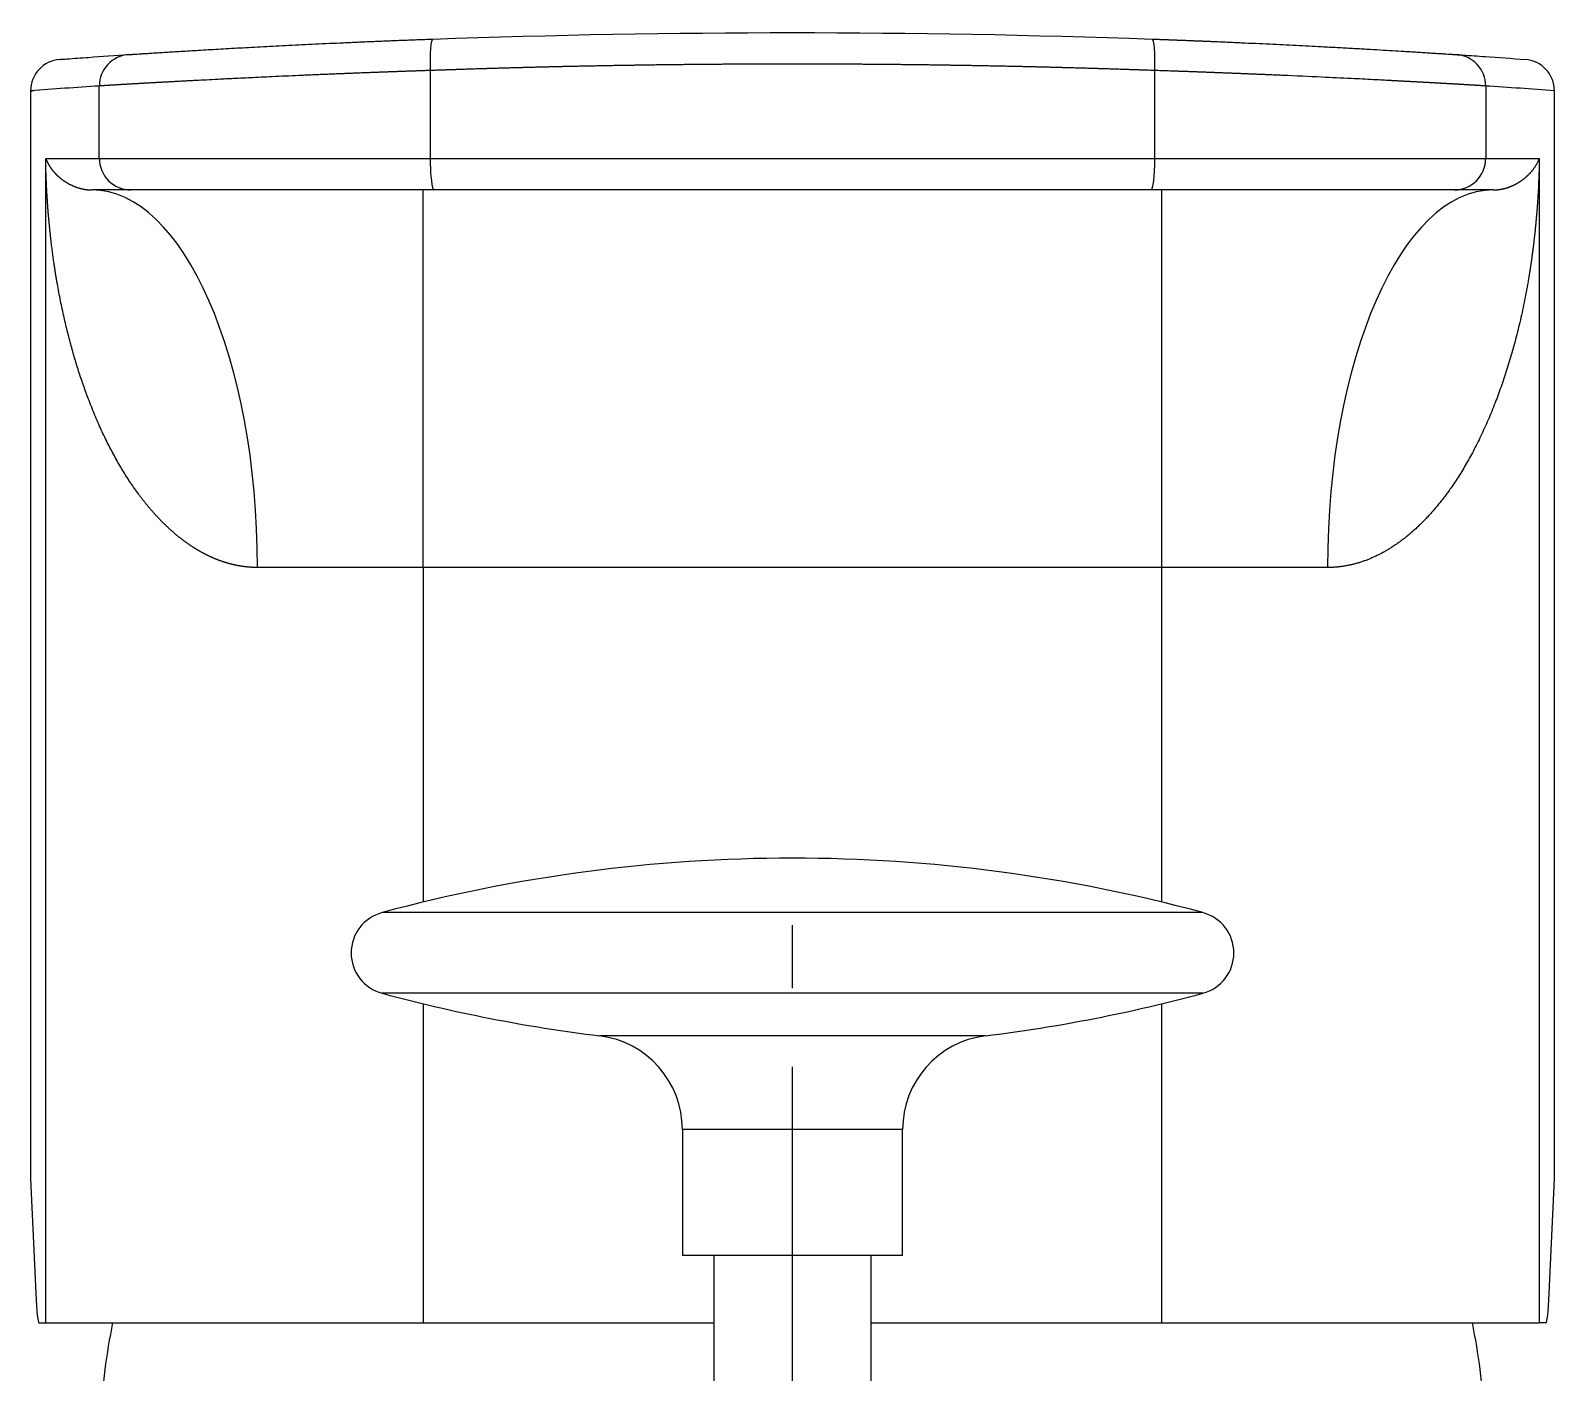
# Model space of a CAD drawing. Extents: x 0 to 1128, y 0 to 827.
# Drawn here: x 235.83 to 284.26, y 269.6 to 312.25 of the extents above; entities that cross this region are included whole.
import ezdxf

# ---------------------------------------------------------------- set-up
doc = ezdxf.new("R2010")
doc.units = 0
doc.header["$LTSCALE"] = 10
doc.header["$MEASUREMENT"] = 0
doc.linetypes.add('CENTER', pattern=[2, 1.25, -0.25, 0.25, -0.25])
doc.layers.add('1', color=7, linetype='CONTINUOUS')

msp = doc.modelspace()

# ---------------------------------------------------------------- linework, layer by layer
at = {"layer": '1', "color": 7, "linetype": 'Continuous', "lineweight": -3}
for p, q in [((248.535, 310.982), (248.535, 308.187)), ((271.563, 308.187), (271.563, 310.982)), ((238.021, 308.187), (238.021, 310.49)), ((282.077, 310.49), (282.077, 308.187)), ((235.833, 310.339), (235.833, 275.877)), ((235.836, 310.338), (235.833, 310.338)), ((235.836, 310.338), (235.836, 275.756)), ((284.262, 275.756), (284.262, 310.338)), ((284.265, 275.877), (284.265, 310.339)), ((236.316, 271.187), (236.316, 308.187)), ((236.316, 308.187), (238.021, 308.187)), ((238.021, 308.187), (248.535, 308.187)), ((271.563, 308.187), (282.077, 308.187)), ((282.077, 308.187), (283.782, 308.187)), ((283.782, 308.187), (283.782, 271.187)), ((239.021, 307.187), (237.78, 307.187)), ((248.659, 307.187), (239.021, 307.187)), ((248.313, 295.187), (248.313, 307.187)), ((281.077, 307.187), (271.439, 307.187)), ((271.785, 295.187), (271.785, 307.187)), ((282.318, 307.187), (281.077, 307.187)), ((248.313, 295.187), (243.046, 295.187)), ((248.313, 295.187), (248.313, 284.553)), ((271.785, 295.187), (248.313, 295.187)), ((271.785, 284.553), (271.785, 295.187)), ((277.052, 295.187), (271.785, 295.187)), ((260.049, 284.218), (247.005, 284.218)), ((273.093, 284.218), (260.049, 284.218)), ((260.049, 281.657), (247.005, 281.657)), ((273.093, 281.657), (260.049, 281.657)), ((248.313, 281.322), (248.313, 271.187)), ((271.785, 271.187), (271.785, 281.322)), ((260.049, 280.303), (253.917, 280.303)), ((266.181, 280.303), (260.049, 280.303)), ((256.549, 277.325), (256.549, 273.321)), ((260.049, 277.325), (256.549, 277.325)), ((263.549, 277.325), (260.049, 277.325)), ((263.549, 273.321), (263.549, 277.325)), ((235.836, 275.756), (236.005, 272.124)), ((284.093, 272.124), (284.262, 275.756)), ((260.049, 273.321), (256.549, 273.321)), ((257.549, 273.321), (257.549, 268.422)), ((263.549, 273.321), (260.049, 273.321)), ((262.549, 268.422), (262.549, 273.321)), ((236.097, 271.187), (236.316, 271.187)), ((236.316, 271.187), (248.313, 271.187)), ((248.313, 271.187), (257.549, 271.187)), ((262.549, 271.187), (271.785, 271.187)), ((271.785, 271.187), (283.782, 271.187)), ((284.001, 271.187), (283.782, 271.187))]:
    msp.add_line(p, q, dxfattribs=at)
at = {"layer": '1', "color": 7, "linetype": 'CENTER', "lineweight": -3}
msp.add_line((260.049, 266.821), (260.049, 283.825), dxfattribs=at)
at = {"layer": '1', "color": 7, "linetype": 'Continuous', "lineweight": -3}
for centre, radius, start, end in [((260.049, 235.95), 50, 74.8772, 105.1228), ((247.351, 282.937), 1.327, 105.1228, 254.8772), ((272.747, 282.937), 1.327, 285.1228, 74.8772), ((260.049, 329.925), 50, 254.8772, 262.9554), ((260.049, 329.925), 50, 277.0446, 285.1228), ((253.549, 277.325), 3, 0, 82.9554), ((266.549, 277.325), 3, 97.0446, 180), ((260.049, 266.827), 22.042, 168.5889, 176.4605), ((260.049, 266.827), 22.042, 3.5395, 11.4111)]:
    msp.add_arc(centre, radius, start, end, dxfattribs=at)
for centre, major_axis, ratio, start_param, end_param in [((248.659, 310.982), (-0.036, 0.999), 0.123525, 0, 1.566366), ((271.439, 310.982), (0.036, 0.999), 0.123525, 4.716819, 6.283185), ((239.021, 310.49), (0.066, -0.998), 0.999762, 3.141593, 4.646288), ((281.077, 310.49), (0.066, 0.998), 0.999762, 4.77849, 6.283185), ((236.836, 310.338), (0.073, -0.997), 0.999762, 3.141593, 4.639442), ((283.262, 310.338), (0.073, 0.997), 0.999762, 4.785336, 6.283185), ((239.021, 308.187), (0, 1), 0.999763, 1.570796, 3.141593), ((248.659, 308.187), (0, 1), 0.123603, 1.570796, 3.141593), ((271.439, 308.187), (0, 1), 0.123603, 3.141593, 4.712389), ((281.077, 308.187), (0, 1), 0.999763, 3.141593, 4.712389), ((237.78, 295.187), (0, 12), 0.43889, 4.712389, 6.283185), ((282.318, 295.187), (0, 12), 0.43889, 0, 1.570796), ((247.833, 275.877), (12, 0), 0.466308, 3.141575, 3.163348), ((272.265, 275.877), (12, 0), 0.466308, 6.261429, 6.283203), ((236.097, 281.187), (0, 10), 0.021759, 2.70526, 3.141593), ((284.001, 281.187), (0, 10), 0.021759, 3.141593, 3.577925)]:
    msp.add_ellipse(centre, major_axis=major_axis, ratio=ratio, start_param=start_param, end_param=end_param, dxfattribs=at)
for points, knots in [([(238.955, 311.488), (238.955, 311.488), (238.956, 311.488), (238.957, 311.488), (238.959, 311.489), (238.961, 311.489), (238.963, 311.489), (238.965, 311.489), (238.968, 311.489), (238.971, 311.489), (238.974, 311.49), (238.977, 311.49), (238.98, 311.49), (238.984, 311.49), (238.988, 311.49), (238.992, 311.491), (238.996, 311.491), (239.001, 311.491), (239.005, 311.492), (239.01, 311.492), (239.015, 311.492), (239.021, 311.493), (239.027, 311.493), (239.032, 311.493), (239.038, 311.494), (239.045, 311.494), (239.051, 311.495), (239.058, 311.495), (239.065, 311.496), (239.072, 311.496), (239.08, 311.497), (239.087, 311.497), (239.095, 311.498), (239.103, 311.498), (239.112, 311.499), (239.12, 311.499), (239.129, 311.5), (239.138, 311.5), (239.147, 311.501), (239.157, 311.502), (239.166, 311.502), (239.205, 311.505), (239.282, 311.51), (239.412, 311.518), (239.563, 311.528), (239.735, 311.539), (239.927, 311.551), (240.138, 311.564), (240.369, 311.579), (240.702, 311.599), (241.165, 311.627), (241.791, 311.664), (242.482, 311.703), (243.108, 311.736), (243.635, 311.764), (244.041, 311.785), (244.46, 311.805), (244.889, 311.826), (245.329, 311.847), (245.778, 311.867), (246.234, 311.887), (246.577, 311.902), (246.799, 311.911), (246.899, 311.915), (246.999, 311.919), (247.099, 311.923), (247.199, 311.928), (247.3, 311.932), (247.401, 311.936), (247.501, 311.94), (247.603, 311.944), (247.704, 311.947), (247.805, 311.951), (247.907, 311.955), (248.009, 311.959), (248.11, 311.963), (248.213, 311.967), (248.315, 311.971), (248.417, 311.974), (248.52, 311.978), (248.589, 311.981), (248.623, 311.982)], [0, 0, 0, 0, 0.003137, 0.006273, 0.009408, 0.012543, 0.015678, 0.018812, 0.021945, 0.025078, 0.028211, 0.031343, 0.034476, 0.037608, 0.040741, 0.043873, 0.047005, 0.050138, 0.053271, 0.056404, 0.059538, 0.062672, 0.065806, 0.068941, 0.072077, 0.075213, 0.07835, 0.081488, 0.084627, 0.087767, 0.090908, 0.094049, 0.097192, 0.100337, 0.103482, 0.106629, 0.109777, 0.112927, 0.116078, 0.119231, 0.122385, 0.125541, 0.156728, 0.187879, 0.219058, 0.250326, 0.281532, 0.312665, 0.343786, 0.374956, 0.437535, 0.499933, 0.562317, 0.624919, 0.656081, 0.687207, 0.718356, 0.749589, 0.780854, 0.812042, 0.843215, 0.874432, 0.881073, 0.887707, 0.894335, 0.900958, 0.907575, 0.914187, 0.920796, 0.927401, 0.934003, 0.940603, 0.947202, 0.953799, 0.960396, 0.966993, 0.97359, 0.980189, 0.98679, 0.993394, 1, 1, 1, 1]), ([(271.475, 311.982), (271.491, 311.981), (271.524, 311.98), (271.573, 311.978), (271.622, 311.976), (271.67, 311.975), (271.719, 311.973), (271.768, 311.971), (271.816, 311.969), (271.865, 311.968), (271.913, 311.966), (271.962, 311.964), (272.01, 311.962), (272.059, 311.96), (272.107, 311.958), (272.156, 311.957), (272.204, 311.955), (272.252, 311.953), (272.3, 311.951), (272.349, 311.949), (272.397, 311.947), (272.445, 311.946), (272.493, 311.944), (272.541, 311.942), (272.589, 311.94), (272.637, 311.938), (272.685, 311.936), (272.732, 311.934), (272.78, 311.932), (272.828, 311.93), (272.876, 311.928), (272.923, 311.927), (272.971, 311.925), (273.019, 311.923), (273.066, 311.921), (273.114, 311.919), (273.161, 311.917), (273.209, 311.915), (273.256, 311.913), (273.303, 311.911), (273.351, 311.909), (273.538, 311.901), (273.863, 311.887), (274.32, 311.867), (274.768, 311.847), (275.208, 311.826), (275.637, 311.805), (276.055, 311.785), (276.462, 311.764), (276.901, 311.741), (277.365, 311.716), (277.847, 311.69), (278.3, 311.664), (278.724, 311.639), (279.119, 311.616), (279.451, 311.596), (279.729, 311.579), (279.959, 311.565), (280.171, 311.551), (280.362, 311.539), (280.534, 311.528), (280.686, 311.518), (280.816, 311.51), (280.897, 311.505), (280.943, 311.502), (280.962, 311.5), (280.981, 311.499), (280.998, 311.498), (281.015, 311.497), (281.03, 311.496), (281.045, 311.495), (281.059, 311.494), (281.071, 311.493), (281.083, 311.492), (281.094, 311.492), (281.103, 311.491), (281.112, 311.49), (281.12, 311.49), (281.126, 311.489), (281.132, 311.489), (281.137, 311.489), (281.141, 311.488), (281.142, 311.488), (281.143, 311.488)], [0, 0, 0, 0, 0.003138, 0.006276, 0.009413, 0.012549, 0.015685, 0.01882, 0.021955, 0.025089, 0.028223, 0.031356, 0.03449, 0.037623, 0.040756, 0.043889, 0.047022, 0.050155, 0.053288, 0.056422, 0.059555, 0.062689, 0.065824, 0.068959, 0.072094, 0.07523, 0.078367, 0.081504, 0.084642, 0.087781, 0.090921, 0.094062, 0.097204, 0.100347, 0.103491, 0.106636, 0.109783, 0.112931, 0.11608, 0.119231, 0.122383, 0.125537, 0.156738, 0.187894, 0.219067, 0.250316, 0.281529, 0.312663, 0.343777, 0.374933, 0.416711, 0.458333, 0.499947, 0.541567, 0.583198, 0.624988, 0.65616, 0.687287, 0.718429, 0.749649, 0.780915, 0.812096, 0.843255, 0.874453, 0.881095, 0.88773, 0.894358, 0.900981, 0.907597, 0.914209, 0.920817, 0.927421, 0.934022, 0.940621, 0.947218, 0.953813, 0.960409, 0.967004, 0.973599, 0.980196, 0.986795, 0.993396, 1, 1, 1, 1]), ([(236.763, 311.336), (236.777, 311.337), (236.792, 311.338), (236.865, 311.343), (236.923, 311.347), (237.214, 311.368), (237.446, 311.385), (238.104, 311.431), (238.53, 311.46), (238.955, 311.488)], [0, 0, 0, 0, 0.019909, 0.019909, 0.099545, 0.099545, 0.41809, 0.41809, 1, 1, 1, 1]), ([(281.143, 311.488), (281.158, 311.487), (281.172, 311.486), (281.245, 311.482), (281.303, 311.478), (281.594, 311.458), (281.827, 311.442), (282.485, 311.397), (282.91, 311.367), (283.335, 311.336)], [0, 0, 0, 0, 0.019909, 0.019909, 0.099545, 0.099545, 0.41809, 0.41809, 1, 1, 1, 1]), ([(248.535, 310.982), (248.517, 310.982), (248.48, 310.981), (248.425, 310.979), (248.369, 310.977), (248.313, 310.975), (248.256, 310.973), (248.199, 310.971), (248.14, 310.969), (248.082, 310.967), (248.022, 310.965), (247.962, 310.963), (247.901, 310.961), (247.84, 310.959), (247.778, 310.957), (247.716, 310.954), (247.653, 310.952), (247.59, 310.95), (247.525, 310.948), (247.461, 310.945), (247.395, 310.943), (247.33, 310.941), (247.263, 310.938), (247.196, 310.936), (247.129, 310.933), (247.061, 310.931), (246.992, 310.928), (246.923, 310.926), (246.853, 310.923), (246.783, 310.92), (246.712, 310.918), (246.641, 310.915), (246.569, 310.912), (246.497, 310.909), (246.425, 310.907), (246.351, 310.904), (246.278, 310.901), (246.204, 310.898), (246.129, 310.895), (246.054, 310.892), (245.978, 310.889), (245.902, 310.886), (245.826, 310.883), (245.749, 310.88), (245.672, 310.877), (245.594, 310.874), (245.516, 310.871), (245.438, 310.867), (245.359, 310.864), (245.28, 310.861), (245.2, 310.858), (245.12, 310.854), (245.04, 310.851), (244.959, 310.847), (244.879, 310.844), (244.797, 310.841), (244.716, 310.837), (244.634, 310.834), (244.552, 310.83), (244.206, 310.815), (243.641, 310.79), (242.919, 310.756), (242.317, 310.727), (241.825, 310.703), (241.435, 310.682), (241.18, 310.669), (241.026, 310.661), (240.941, 310.656), (240.858, 310.652), (240.776, 310.648), (240.696, 310.643), (240.617, 310.639), (240.539, 310.635), (240.462, 310.631), (240.387, 310.627), (240.313, 310.623), (240.24, 310.619), (240.168, 310.615), (240.098, 310.611), (240.029, 310.608), (239.961, 310.604), (239.895, 310.6), (239.83, 310.597), (239.766, 310.593), (239.703, 310.59), (239.642, 310.586), (239.582, 310.583), (239.523, 310.58), (239.465, 310.577), (239.409, 310.574), (239.354, 310.57), (239.3, 310.567), (239.247, 310.564), (239.196, 310.561), (239.145, 310.559), (239.096, 310.556), (239.048, 310.553), (239.002, 310.55), (238.956, 310.548), (238.912, 310.545), (238.869, 310.543), (238.827, 310.54), (238.786, 310.538), (238.747, 310.536), (238.708, 310.533), (238.671, 310.531), (238.635, 310.529), (238.599, 310.527), (238.566, 310.525), (238.533, 310.523), (238.501, 310.521), (238.47, 310.519), (238.441, 310.517), (238.412, 310.515), (238.385, 310.514), (238.359, 310.512), (238.333, 310.511), (238.309, 310.509), (238.286, 310.508), (238.264, 310.506), (238.243, 310.505), (238.222, 310.504), (238.203, 310.502), (238.185, 310.501), (238.168, 310.5), (238.152, 310.499), (238.137, 310.498), (238.123, 310.497), (238.109, 310.496), (238.097, 310.495), (238.086, 310.495), (238.075, 310.494), (238.066, 310.493), (238.057, 310.493), (238.049, 310.492), (238.042, 310.492), (238.036, 310.491), (238.031, 310.491), (238.027, 310.491), (238.024, 310.491), (238.022, 310.491), (238.021, 310.49)], [0, 0, 0, 0, 0.003212, 0.006464, 0.009754, 0.013082, 0.01645, 0.019856, 0.023301, 0.026785, 0.030307, 0.033869, 0.037469, 0.041107, 0.044785, 0.048501, 0.052256, 0.05605, 0.059882, 0.063754, 0.067664, 0.071613, 0.0756, 0.079627, 0.083692, 0.087795, 0.091938, 0.096119, 0.10034, 0.104598, 0.108896, 0.113232, 0.117608, 0.122021, 0.126474, 0.130966, 0.135496, 0.140065, 0.144672, 0.149319, 0.154004, 0.158728, 0.163491, 0.168292, 0.173132, 0.178011, 0.182929, 0.187886, 0.192881, 0.197915, 0.202988, 0.208099, 0.213249, 0.218438, 0.223666, 0.228933, 0.234238, 0.239582, 0.244965, 0.250387, 0.307912, 0.359073, 0.403867, 0.442293, 0.474352, 0.500042, 0.507564, 0.515063, 0.522539, 0.529992, 0.537421, 0.544828, 0.552211, 0.559571, 0.566908, 0.574222, 0.581513, 0.58878, 0.596025, 0.603246, 0.610444, 0.617619, 0.624771, 0.631899, 0.639005, 0.646087, 0.653146, 0.660182, 0.667195, 0.674185, 0.681151, 0.688094, 0.695015, 0.701912, 0.708786, 0.715637, 0.722464, 0.729269, 0.736051, 0.742809, 0.749544, 0.756256, 0.762945, 0.769611, 0.776253, 0.782873, 0.789469, 0.796043, 0.802593, 0.80912, 0.815624, 0.822105, 0.828563, 0.834997, 0.841409, 0.847797, 0.854162, 0.860504, 0.866823, 0.873119, 0.879392, 0.885642, 0.891869, 0.898072, 0.904253, 0.91041, 0.916544, 0.922655, 0.928743, 0.934808, 0.94085, 0.946869, 0.952865, 0.958838, 0.964787, 0.970714, 0.976617, 0.982497, 0.988355, 0.994189, 1, 1, 1, 1]), ([(271.563, 310.982), (271.51, 310.984), (271.405, 310.988), (271.247, 310.993), (271.09, 310.999), (270.932, 311.004), (270.774, 311.009), (270.617, 311.015), (270.459, 311.02), (270.301, 311.025), (270.143, 311.03), (269.986, 311.035), (269.828, 311.039), (269.67, 311.044), (269.512, 311.049), (269.355, 311.053), (269.197, 311.058), (269.039, 311.062), (268.882, 311.066), (268.724, 311.071), (268.566, 311.075), (268.408, 311.079), (268.251, 311.083), (268.093, 311.087), (267.935, 311.091), (267.778, 311.095), (267.62, 311.098), (267.462, 311.102), (267.304, 311.106), (267.147, 311.109), (266.989, 311.112), (266.831, 311.116), (266.673, 311.119), (266.516, 311.122), (266.358, 311.125), (266.2, 311.128), (266.043, 311.131), (265.885, 311.134), (265.727, 311.137), (265.569, 311.14), (265.412, 311.142), (265.254, 311.145), (265.096, 311.147), (264.938, 311.15), (264.781, 311.152), (264.623, 311.154), (264.465, 311.157), (264.308, 311.159), (264.15, 311.161), (263.992, 311.163), (263.834, 311.165), (263.677, 311.166), (263.519, 311.168), (263.361, 311.17), (263.203, 311.171), (263.046, 311.173), (262.888, 311.174), (262.73, 311.176), (262.573, 311.177), (262.415, 311.178), (262.257, 311.179), (262.099, 311.18), (261.942, 311.181), (261.784, 311.182), (261.626, 311.183), (261.469, 311.184), (261.311, 311.184), (261.153, 311.185), (260.995, 311.185), (260.838, 311.186), (260.68, 311.186), (260.522, 311.186), (260.364, 311.187), (260.207, 311.187), (260.049, 311.187), (259.891, 311.187), (259.734, 311.187), (259.576, 311.186), (259.418, 311.186), (259.26, 311.186), (259.103, 311.185), (258.945, 311.185), (258.787, 311.184), (258.629, 311.184), (258.472, 311.183), (258.314, 311.182), (258.156, 311.181), (257.999, 311.18), (257.841, 311.179), (257.683, 311.178), (257.525, 311.177), (257.368, 311.176), (257.21, 311.174), (257.052, 311.173), (256.894, 311.171), (256.737, 311.17), (256.579, 311.168), (256.421, 311.166), (256.264, 311.165), (256.106, 311.163), (255.948, 311.161), (255.79, 311.159), (255.633, 311.157), (255.475, 311.154), (255.317, 311.152), (255.16, 311.15), (255.002, 311.147), (254.844, 311.145), (254.686, 311.142), (254.529, 311.14), (254.371, 311.137), (254.213, 311.134), (254.055, 311.131), (253.898, 311.128), (253.74, 311.125), (253.582, 311.122), (253.425, 311.119), (253.267, 311.116), (253.109, 311.112), (252.951, 311.109), (252.794, 311.106), (252.636, 311.102), (252.478, 311.098), (252.32, 311.095), (252.163, 311.091), (252.005, 311.087), (251.847, 311.083), (251.69, 311.079), (251.532, 311.075), (251.374, 311.071), (251.216, 311.066), (251.059, 311.062), (250.901, 311.058), (250.743, 311.053), (250.585, 311.049), (250.428, 311.044), (250.27, 311.039), (250.112, 311.035), (249.955, 311.03), (249.797, 311.025), (249.639, 311.02), (249.481, 311.015), (249.324, 311.009), (249.166, 311.004), (249.008, 310.999), (248.851, 310.993), (248.693, 310.988), (248.588, 310.984), (248.535, 310.982)], [0, 0, 0, 0, 0.006887, 0.013772, 0.020655, 0.027537, 0.034418, 0.041297, 0.048174, 0.055051, 0.061925, 0.068799, 0.075671, 0.082542, 0.089411, 0.096279, 0.103146, 0.110012, 0.116877, 0.12374, 0.130602, 0.137463, 0.144323, 0.151182, 0.158039, 0.164896, 0.171751, 0.178606, 0.185459, 0.192312, 0.199163, 0.206014, 0.212864, 0.219712, 0.22656, 0.233407, 0.240253, 0.247099, 0.253943, 0.260787, 0.26763, 0.274472, 0.281314, 0.288155, 0.294995, 0.301835, 0.308674, 0.315512, 0.32235, 0.329187, 0.336024, 0.34286, 0.349696, 0.356531, 0.363366, 0.3702, 0.377034, 0.383868, 0.390701, 0.397534, 0.404366, 0.411199, 0.418031, 0.424862, 0.431694, 0.438525, 0.445356, 0.452187, 0.459018, 0.465848, 0.472679, 0.479509, 0.486339, 0.49317, 0.5, 0.50683, 0.513661, 0.520491, 0.527321, 0.534152, 0.540982, 0.547813, 0.554644, 0.561475, 0.568306, 0.575138, 0.581969, 0.588801, 0.595634, 0.602466, 0.609299, 0.616132, 0.622966, 0.6298, 0.636634, 0.643469, 0.650304, 0.65714, 0.663976, 0.670813, 0.67765, 0.684488, 0.691326, 0.698165, 0.705005, 0.711845, 0.718686, 0.725528, 0.73237, 0.739213, 0.746057, 0.752901, 0.759747, 0.766593, 0.77344, 0.780288, 0.787136, 0.793986, 0.800837, 0.807688, 0.814541, 0.821394, 0.828249, 0.835104, 0.841961, 0.848818, 0.855677, 0.862537, 0.869398, 0.87626, 0.883123, 0.889988, 0.896854, 0.903721, 0.910589, 0.917458, 0.924329, 0.931201, 0.938075, 0.944949, 0.951826, 0.958703, 0.965582, 0.972463, 0.979345, 0.986228, 0.993113, 1, 1, 1, 1]), ([(282.077, 310.49), (282.076, 310.491), (282.076, 310.491), (282.074, 310.491), (282.072, 310.491), (282.07, 310.491), (282.067, 310.491), (282.065, 310.491), (282.062, 310.491), (282.058, 310.492), (282.055, 310.492), (282.051, 310.492), (282.047, 310.492), (282.042, 310.493), (282.038, 310.493), (282.033, 310.493), (282.027, 310.494), (282.022, 310.494), (282.016, 310.494), (282.01, 310.495), (282.003, 310.495), (281.996, 310.496), (281.989, 310.496), (281.982, 310.497), (281.974, 310.497), (281.966, 310.498), (281.958, 310.498), (281.949, 310.499), (281.94, 310.499), (281.931, 310.5), (281.922, 310.501), (281.912, 310.501), (281.902, 310.502), (281.891, 310.503), (281.88, 310.503), (281.869, 310.504), (281.858, 310.505), (281.846, 310.505), (281.834, 310.506), (281.821, 310.507), (281.808, 310.508), (281.795, 310.509), (281.782, 310.509), (281.768, 310.51), (281.754, 310.511), (281.739, 310.512), (281.724, 310.513), (281.709, 310.514), (281.694, 310.515), (281.678, 310.516), (281.662, 310.517), (281.645, 310.518), (281.628, 310.519), (281.611, 310.52), (281.593, 310.521), (281.575, 310.522), (281.557, 310.523), (281.538, 310.524), (281.519, 310.526), (281.5, 310.527), (281.48, 310.528), (281.46, 310.529), (281.439, 310.53), (281.419, 310.532), (281.397, 310.533), (281.376, 310.534), (281.354, 310.535), (281.331, 310.537), (281.309, 310.538), (281.286, 310.539), (281.262, 310.541), (281.238, 310.542), (281.214, 310.544), (281.19, 310.545), (281.165, 310.546), (281.139, 310.548), (281.113, 310.549), (281.087, 310.551), (281.061, 310.552), (281.034, 310.554), (281.007, 310.556), (280.979, 310.557), (280.951, 310.559), (280.923, 310.56), (280.894, 310.562), (280.864, 310.564), (280.835, 310.565), (280.805, 310.567), (280.774, 310.569), (280.744, 310.57), (280.712, 310.572), (280.681, 310.574), (280.649, 310.576), (280.616, 310.578), (280.584, 310.579), (280.55, 310.581), (280.517, 310.583), (280.483, 310.585), (280.448, 310.587), (280.414, 310.589), (280.378, 310.591), (280.343, 310.593), (280.307, 310.595), (280.27, 310.597), (280.233, 310.599), (280.196, 310.601), (280.159, 310.603), (280.12, 310.605), (280.082, 310.607), (280.043, 310.609), (280.004, 310.611), (279.964, 310.613), (279.924, 310.616), (279.883, 310.618), (279.842, 310.62), (279.801, 310.622), (279.759, 310.624), (279.717, 310.627), (279.674, 310.629), (279.631, 310.631), (279.588, 310.634), (279.544, 310.636), (279.5, 310.638), (279.455, 310.641), (279.41, 310.643), (279.364, 310.645), (279.319, 310.648), (279.272, 310.65), (279.225, 310.653), (279.178, 310.655), (279.131, 310.658), (279.083, 310.66), (279.034, 310.663), (278.846, 310.673), (278.45, 310.694), (277.751, 310.729), (276.803, 310.774), (276.001, 310.81), (275.474, 310.833), (275.321, 310.84), (275.17, 310.846), (275.019, 310.852), (274.869, 310.859), (274.721, 310.865), (274.574, 310.871), (274.429, 310.877), (274.285, 310.883), (274.142, 310.888), (274.001, 310.894), (273.861, 310.899), (273.723, 310.905), (273.587, 310.91), (273.453, 310.915), (273.32, 310.92), (273.189, 310.925), (273.06, 310.93), (272.933, 310.934), (272.808, 310.939), (272.684, 310.944), (272.563, 310.948), (272.444, 310.952), (272.326, 310.956), (272.211, 310.96), (272.098, 310.964), (271.987, 310.968), (271.878, 310.972), (271.771, 310.975), (271.666, 310.979), (271.597, 310.981), (271.563, 310.982)], [0, 0, 0, 0, 0.003299, 0.006606, 0.009921, 0.013242, 0.016572, 0.019908, 0.023253, 0.026604, 0.029963, 0.03333, 0.036704, 0.040085, 0.043474, 0.046871, 0.050275, 0.053686, 0.057105, 0.060531, 0.063965, 0.067406, 0.070855, 0.074311, 0.077774, 0.081245, 0.084724, 0.08821, 0.091703, 0.095204, 0.098712, 0.102228, 0.105752, 0.109282, 0.112821, 0.116366, 0.119919, 0.12348, 0.127048, 0.130624, 0.134207, 0.137797, 0.141395, 0.145001, 0.148614, 0.152234, 0.155862, 0.159497, 0.16314, 0.16679, 0.170448, 0.174113, 0.177786, 0.181466, 0.185154, 0.188849, 0.192552, 0.196262, 0.199979, 0.203704, 0.207437, 0.211177, 0.214924, 0.218679, 0.222441, 0.226211, 0.229989, 0.233773, 0.237566, 0.241365, 0.245173, 0.248987, 0.25281, 0.256639, 0.260476, 0.264321, 0.268173, 0.272033, 0.2759, 0.279774, 0.283656, 0.287546, 0.291443, 0.295347, 0.299259, 0.303179, 0.307106, 0.31104, 0.314982, 0.318931, 0.322888, 0.326852, 0.330824, 0.334803, 0.33879, 0.342784, 0.346786, 0.350795, 0.354812, 0.358836, 0.362868, 0.366907, 0.370954, 0.375008, 0.379069, 0.383138, 0.387215, 0.391299, 0.39539, 0.399489, 0.403596, 0.40771, 0.411831, 0.41596, 0.420097, 0.424241, 0.428392, 0.432551, 0.436717, 0.440891, 0.445073, 0.449262, 0.453458, 0.457662, 0.461873, 0.466092, 0.470318, 0.474552, 0.478793, 0.483042, 0.487298, 0.491562, 0.495833, 0.500112, 0.541021, 0.596255, 0.66581, 0.749677, 0.759782, 0.769751, 0.779586, 0.789285, 0.798849, 0.808277, 0.81757, 0.826728, 0.83575, 0.844637, 0.853389, 0.862005, 0.870486, 0.878832, 0.887042, 0.895117, 0.903056, 0.910861, 0.91853, 0.926063, 0.933461, 0.940724, 0.947852, 0.954844, 0.961701, 0.968422, 0.975009, 0.981459, 0.987775, 0.993955, 1, 1, 1, 1]), ([(235.833, 310.338), (235.833, 310.338), (235.833, 310.338), (235.833, 310.338), (235.833, 310.338), (235.834, 310.338), (235.835, 310.338), (235.836, 310.338), (235.838, 310.338), (235.839, 310.339), (235.841, 310.339), (235.843, 310.339), (235.846, 310.339), (235.848, 310.339), (235.851, 310.34), (235.854, 310.34), (235.858, 310.34), (235.861, 310.34), (235.865, 310.341), (235.87, 310.341), (235.874, 310.341), (235.879, 310.341), (235.884, 310.342), (235.889, 310.342), (235.894, 310.343), (235.9, 310.343), (235.906, 310.343), (235.912, 310.344), (235.919, 310.344), (235.926, 310.345), (235.931, 310.345), (235.933, 310.345), (235.933, 310.345)], [0, 0, 0, 0, 0.004092, 0.039011, 0.073978, 0.108993, 0.144056, 0.179167, 0.214326, 0.249532, 0.284787, 0.320089, 0.35544, 0.390838, 0.426284, 0.461779, 0.497321, 0.532911, 0.568549, 0.604235, 0.639969, 0.67575, 0.71158, 0.747458, 0.783384, 0.819357, 0.855379, 0.891449, 0.927566, 0.963732, 0.999945, 1, 1, 1, 1]), ([(243.046, 295.187), (243.037, 295.187), (243.019, 295.187), (242.993, 295.188), (242.966, 295.188), (242.939, 295.189), (242.912, 295.19), (242.886, 295.191), (242.859, 295.193), (242.832, 295.194), (242.805, 295.196), (242.778, 295.198), (242.752, 295.201), (242.725, 295.203), (242.698, 295.206), (242.671, 295.209), (242.644, 295.212), (242.617, 295.215), (242.591, 295.219), (242.564, 295.223), (242.537, 295.227), (242.51, 295.231), (242.483, 295.236), (242.457, 295.24), (242.43, 295.245), (242.403, 295.251), (242.376, 295.256), (242.349, 295.262), (242.322, 295.267), (242.296, 295.273), (242.269, 295.28), (242.242, 295.286), (242.215, 295.293), (242.189, 295.3), (242.162, 295.307), (242.135, 295.314), (242.108, 295.322), (242.081, 295.33), (242.055, 295.338), (242.028, 295.346), (242.001, 295.354), (241.974, 295.363), (241.948, 295.372), (241.921, 295.381), (241.894, 295.39), (241.868, 295.4), (241.841, 295.409), (241.814, 295.419), (241.788, 295.43), (241.761, 295.44), (241.734, 295.451), (241.708, 295.462), (241.681, 295.473), (241.654, 295.484), (241.628, 295.495), (241.601, 295.507), (241.575, 295.519), (241.548, 295.531), (241.521, 295.544), (241.495, 295.556), (241.468, 295.569), (241.442, 295.582), (241.415, 295.595), (241.389, 295.609), (241.362, 295.623), (241.336, 295.637), (241.31, 295.651), (241.283, 295.665), (241.257, 295.68), (241.23, 295.694), (241.204, 295.709), (241.178, 295.725), (241.151, 295.74), (241.125, 295.756), (241.099, 295.772), (241.072, 295.788), (241.046, 295.804), (241.02, 295.821), (240.994, 295.838), (240.968, 295.855), (240.941, 295.872), (240.915, 295.889), (240.889, 295.907), (240.863, 295.925), (240.837, 295.943), (240.811, 295.961), (240.785, 295.98), (240.759, 295.998), (240.733, 296.017), (240.707, 296.037), (240.681, 296.056), (240.655, 296.076), (240.629, 296.096), (240.604, 296.116), (240.578, 296.136), (240.552, 296.156), (240.526, 296.177), (240.501, 296.198), (240.475, 296.219), (240.449, 296.241), (240.424, 296.262), (240.398, 296.284), (240.373, 296.306), (240.347, 296.328), (240.322, 296.351), (240.296, 296.373), (240.271, 296.396), (240.245, 296.42), (240.22, 296.443), (240.195, 296.466), (240.169, 296.49), (240.144, 296.514), (240.119, 296.539), (240.094, 296.563), (240.069, 296.588), (240.043, 296.613), (240.018, 296.638), (239.993, 296.663), (239.968, 296.689), (239.943, 296.714), (239.919, 296.74), (239.894, 296.767), (239.869, 296.793), (239.844, 296.82), (239.819, 296.846), (239.795, 296.874), (239.77, 296.901), (239.745, 296.928), (239.721, 296.956), (239.696, 296.984), (239.672, 297.012), (239.647, 297.041), (239.623, 297.069), (239.599, 297.098), (239.574, 297.127), (239.55, 297.156), (239.526, 297.186), (239.502, 297.216), (239.478, 297.246), (239.454, 297.276), (239.43, 297.306), (239.406, 297.337), (239.382, 297.368), (239.358, 297.399), (239.334, 297.43), (239.31, 297.461), (239.287, 297.493), (239.188, 297.626), (239.017, 297.869), (238.782, 298.238), (238.55, 298.634), (238.324, 299.058), (238.105, 299.51), (237.892, 299.989), (237.705, 300.454), (237.541, 300.901), (237.396, 301.326), (237.257, 301.77), (237.124, 302.232), (236.999, 302.714), (236.881, 303.214), (236.772, 303.734), (236.703, 304.107), (236.665, 304.329), (236.654, 304.392), (236.643, 304.458), (236.632, 304.526), (236.621, 304.597), (236.61, 304.67), (236.598, 304.744), (236.587, 304.822), (236.575, 304.901), (236.563, 304.983), (236.552, 305.067), (236.54, 305.153), (236.528, 305.241), (236.517, 305.332), (236.505, 305.425), (236.493, 305.52), (236.482, 305.618), (236.471, 305.718), (236.459, 305.82), (236.449, 305.924), (236.438, 306.031), (236.427, 306.14), (236.417, 306.251), (236.407, 306.364), (236.397, 306.48), (236.388, 306.597), (236.379, 306.718), (236.371, 306.84), (236.363, 306.965), (236.355, 307.092), (236.348, 307.221), (236.341, 307.352), (236.336, 307.486), (236.33, 307.622), (236.325, 307.76), (236.321, 307.9), (236.318, 308.043), (236.317, 308.139), (236.316, 308.187)], [0, 0, 0, 0, 0.001567, 0.003137, 0.004709, 0.006284, 0.007861, 0.009441, 0.011023, 0.012609, 0.014197, 0.015788, 0.017382, 0.01898, 0.02058, 0.022184, 0.023791, 0.025402, 0.027016, 0.028634, 0.030256, 0.031881, 0.03351, 0.035143, 0.03678, 0.038421, 0.040067, 0.041716, 0.04337, 0.045028, 0.04669, 0.048357, 0.050029, 0.051705, 0.053386, 0.055071, 0.056762, 0.058457, 0.060158, 0.061863, 0.063573, 0.065289, 0.06701, 0.068736, 0.070468, 0.072205, 0.073947, 0.075695, 0.077449, 0.079208, 0.080973, 0.082744, 0.084521, 0.086304, 0.088092, 0.089887, 0.091688, 0.093494, 0.095307, 0.097127, 0.098952, 0.100784, 0.102622, 0.104467, 0.106319, 0.108176, 0.110041, 0.111912, 0.11379, 0.115674, 0.117566, 0.119464, 0.121369, 0.123281, 0.125201, 0.127127, 0.12906, 0.131, 0.132948, 0.134903, 0.136865, 0.138834, 0.140811, 0.142795, 0.144787, 0.146786, 0.148793, 0.150807, 0.152829, 0.154858, 0.156895, 0.15894, 0.160993, 0.163053, 0.165121, 0.167197, 0.169281, 0.171373, 0.173473, 0.175581, 0.177697, 0.179821, 0.181953, 0.184093, 0.186242, 0.188399, 0.190564, 0.192737, 0.194918, 0.197108, 0.199307, 0.201513, 0.203728, 0.205952, 0.208184, 0.210425, 0.212674, 0.214932, 0.217198, 0.219473, 0.221757, 0.224049, 0.22635, 0.22866, 0.230979, 0.233306, 0.235642, 0.237987, 0.240341, 0.242704, 0.245076, 0.247457, 0.249846, 0.252245, 0.254653, 0.25707, 0.259496, 0.26193, 0.264375, 0.266828, 0.26929, 0.271762, 0.274242, 0.276732, 0.279232, 0.28174, 0.284258, 0.286785, 0.313262, 0.341077, 0.37025, 0.400798, 0.432733, 0.46607, 0.500818, 0.52834, 0.556886, 0.586459, 0.617061, 0.648695, 0.681364, 0.715069, 0.749813, 0.753765, 0.757859, 0.762095, 0.766473, 0.770993, 0.775656, 0.780461, 0.785409, 0.790498, 0.79573, 0.801105, 0.806621, 0.81228, 0.818081, 0.824025, 0.83011, 0.836338, 0.842709, 0.849221, 0.855876, 0.862673, 0.869613, 0.876695, 0.883919, 0.891286, 0.898794, 0.906445, 0.914239, 0.922174, 0.930252, 0.938473, 0.946835, 0.95534, 0.963988, 0.972777, 0.981709, 0.990783, 1, 1, 1, 1]), ([(236.316, 308.187), (236.318, 308.182), (236.322, 308.172), (236.328, 308.156), (236.335, 308.141), (236.341, 308.126), (236.348, 308.111), (236.355, 308.096), (236.362, 308.081), (236.369, 308.066), (236.377, 308.052), (236.384, 308.038), (236.392, 308.024), (236.4, 308.01), (236.408, 307.996), (236.416, 307.983), (236.424, 307.969), (236.432, 307.956), (236.44, 307.943), (236.448, 307.93), (236.456, 307.918), (236.465, 307.905), (236.473, 307.893), (236.482, 307.881), (236.49, 307.869), (236.499, 307.857), (236.507, 307.846), (236.516, 307.835), (236.525, 307.823), (236.533, 307.813), (236.542, 307.802), (236.551, 307.791), (236.559, 307.781), (236.568, 307.771), (236.577, 307.761), (236.585, 307.751), (236.594, 307.741), (236.603, 307.732), (236.611, 307.722), (236.62, 307.713), (236.628, 307.704), (236.637, 307.696), (236.645, 307.687), (236.653, 307.679), (236.662, 307.67), (236.67, 307.662), (236.678, 307.654), (236.686, 307.647), (236.694, 307.639), (236.702, 307.632), (236.71, 307.625), (236.718, 307.618), (236.726, 307.611), (236.733, 307.604), (236.745, 307.594), (236.761, 307.58), (236.781, 307.563), (236.802, 307.546), (236.823, 307.53), (236.844, 307.514), (236.865, 307.498), (236.887, 307.483), (236.908, 307.468), (236.93, 307.454), (236.952, 307.439), (236.974, 307.426), (236.997, 307.412), (237.019, 307.399), (237.042, 307.386), (237.064, 307.374), (237.087, 307.362), (237.11, 307.351), (237.133, 307.339), (237.156, 307.329), (237.179, 307.318), (237.203, 307.308), (237.226, 307.299), (237.249, 307.289), (237.273, 307.281), (237.296, 307.272), (237.319, 307.264), (237.343, 307.257), (237.366, 307.25), (237.39, 307.243), (237.413, 307.236), (237.437, 307.23), (237.46, 307.225), (237.483, 307.22), (237.507, 307.215), (237.53, 307.21), (237.553, 307.206), (237.576, 307.203), (237.599, 307.199), (237.622, 307.197), (237.645, 307.194), (237.668, 307.192), (237.69, 307.19), (237.713, 307.189), (237.735, 307.188), (237.757, 307.188), (237.772, 307.187), (237.78, 307.187)], [0, 0, 0, 0, 0.012963, 0.02579, 0.038481, 0.051036, 0.063456, 0.07574, 0.087888, 0.099901, 0.111778, 0.123519, 0.135124, 0.146594, 0.157928, 0.169126, 0.180189, 0.191116, 0.201907, 0.212562, 0.223082, 0.233466, 0.243715, 0.253827, 0.263804, 0.273645, 0.283351, 0.29292, 0.302354, 0.311653, 0.320815, 0.329842, 0.338733, 0.347489, 0.356108, 0.364592, 0.372941, 0.381153, 0.38923, 0.397171, 0.404977, 0.412647, 0.420181, 0.427579, 0.434842, 0.441968, 0.44896, 0.455815, 0.462535, 0.469119, 0.475567, 0.48188, 0.488057, 0.494098, 0.500004, 0.515566, 0.530919, 0.546064, 0.560999, 0.575726, 0.590244, 0.604554, 0.618655, 0.632547, 0.64623, 0.659705, 0.672971, 0.686028, 0.698876, 0.711516, 0.723948, 0.73617, 0.748185, 0.75999, 0.771587, 0.782975, 0.794155, 0.805127, 0.81589, 0.826444, 0.83679, 0.846928, 0.856857, 0.866578, 0.876091, 0.885395, 0.894491, 0.903379, 0.912059, 0.92053, 0.928794, 0.936849, 0.944697, 0.952337, 0.959769, 0.966993, 0.974009, 0.980818, 0.987419, 0.993813, 1, 1, 1, 1]), ([(283.782, 308.187), (283.782, 308.16), (283.781, 308.104), (283.779, 308.021), (283.777, 307.939), (283.775, 307.857), (283.773, 307.777), (283.77, 307.697), (283.768, 307.617), (283.765, 307.539), (283.761, 307.461), (283.758, 307.384), (283.754, 307.308), (283.751, 307.232), (283.747, 307.158), (283.742, 307.084), (283.738, 307.01), (283.734, 306.938), (283.729, 306.866), (283.724, 306.795), (283.719, 306.725), (283.714, 306.655), (283.709, 306.587), (283.704, 306.519), (283.698, 306.451), (283.693, 306.385), (283.687, 306.319), (283.681, 306.254), (283.675, 306.19), (283.669, 306.126), (283.663, 306.063), (283.657, 306.001), (283.651, 305.94), (283.645, 305.88), (283.638, 305.82), (283.632, 305.761), (283.626, 305.703), (283.619, 305.645), (283.613, 305.588), (283.606, 305.532), (283.599, 305.477), (283.593, 305.422), (283.586, 305.369), (283.579, 305.316), (283.573, 305.263), (283.566, 305.212), (283.559, 305.161), (283.552, 305.111), (283.546, 305.062), (283.539, 305.013), (283.532, 304.965), (283.525, 304.918), (283.519, 304.872), (283.512, 304.826), (283.505, 304.781), (283.499, 304.737), (283.492, 304.694), (283.485, 304.651), (283.479, 304.61), (283.472, 304.569), (283.466, 304.528), (283.46, 304.489), (283.453, 304.45), (283.447, 304.412), (283.441, 304.374), (283.435, 304.338), (283.429, 304.302), (283.405, 304.167), (283.364, 303.935), (283.3, 303.609), (283.233, 303.29), (283.162, 302.979), (283.088, 302.674), (283.011, 302.376), (282.932, 302.086), (282.85, 301.802), (282.765, 301.526), (282.678, 301.257), (282.589, 300.995), (282.498, 300.74), (282.367, 300.389), (282.19, 299.951), (281.96, 299.437), (281.722, 298.956), (281.477, 298.508), (281.227, 298.093), (281.038, 297.809), (280.918, 297.64), (280.871, 297.574), (280.823, 297.509), (280.775, 297.445), (280.727, 297.382), (280.679, 297.32), (280.63, 297.258), (280.582, 297.198), (280.533, 297.138), (280.484, 297.079), (280.434, 297.022), (280.385, 296.965), (280.335, 296.909), (280.285, 296.854), (280.235, 296.8), (280.185, 296.746), (280.135, 296.694), (280.084, 296.642), (280.033, 296.592), (279.983, 296.542), (279.932, 296.493), (279.881, 296.445), (279.829, 296.398), (279.778, 296.352), (279.726, 296.307), (279.675, 296.263), (279.623, 296.219), (279.571, 296.177), (279.519, 296.135), (279.467, 296.094), (279.414, 296.054), (279.362, 296.015), (279.31, 295.977), (279.257, 295.94), (279.204, 295.904), (279.151, 295.869), (279.099, 295.834), (279.046, 295.8), (278.992, 295.768), (278.939, 295.736), (278.886, 295.705), (278.833, 295.675), (278.779, 295.646), (278.726, 295.618), (278.672, 295.59), (278.619, 295.564), (278.565, 295.538), (278.512, 295.514), (278.458, 295.49), (278.404, 295.467), (278.35, 295.445), (278.296, 295.424), (278.242, 295.404), (278.188, 295.385), (278.134, 295.366), (278.08, 295.349), (278.026, 295.332), (277.972, 295.317), (277.918, 295.302), (277.864, 295.288), (277.81, 295.275), (277.756, 295.263), (277.702, 295.252), (277.647, 295.241), (277.593, 295.232), (277.539, 295.224), (277.485, 295.216), (277.431, 295.209), (277.377, 295.203), (277.322, 295.198), (277.268, 295.194), (277.214, 295.191), (277.16, 295.189), (277.106, 295.188), (277.07, 295.188), (277.052, 295.187)], [0, 0, 0, 0, 0.005322, 0.010597, 0.015824, 0.021005, 0.026138, 0.031224, 0.036264, 0.041256, 0.046201, 0.051098, 0.055949, 0.060753, 0.065509, 0.070219, 0.074881, 0.079496, 0.084064, 0.088585, 0.093059, 0.097485, 0.101865, 0.106197, 0.110483, 0.114721, 0.118912, 0.123056, 0.127153, 0.131203, 0.135206, 0.139161, 0.14307, 0.146931, 0.150745, 0.154512, 0.158232, 0.161905, 0.165531, 0.16911, 0.172641, 0.176126, 0.179563, 0.182953, 0.186296, 0.189592, 0.192841, 0.196043, 0.199198, 0.202305, 0.205366, 0.208379, 0.211345, 0.214265, 0.217137, 0.219962, 0.222739, 0.22547, 0.228154, 0.23079, 0.23338, 0.235922, 0.238417, 0.240865, 0.243266, 0.24562, 0.247927, 0.250187, 0.271678, 0.292777, 0.313486, 0.333804, 0.353732, 0.37327, 0.39242, 0.411181, 0.429555, 0.447541, 0.465141, 0.482356, 0.499186, 0.53666, 0.572445, 0.606553, 0.639001, 0.669808, 0.698995, 0.704198, 0.709363, 0.71449, 0.719578, 0.724629, 0.729642, 0.734617, 0.739556, 0.744456, 0.74932, 0.754147, 0.758938, 0.763692, 0.76841, 0.773091, 0.777737, 0.782348, 0.786923, 0.791463, 0.795968, 0.800439, 0.804875, 0.809277, 0.813646, 0.81798, 0.822282, 0.82655, 0.830786, 0.834989, 0.83916, 0.843299, 0.847406, 0.851483, 0.855528, 0.859543, 0.863528, 0.867482, 0.871408, 0.875304, 0.879171, 0.88301, 0.886821, 0.890605, 0.894361, 0.898091, 0.901794, 0.905471, 0.909123, 0.91275, 0.916352, 0.919931, 0.923485, 0.927017, 0.930526, 0.934013, 0.937479, 0.940923, 0.944347, 0.947752, 0.951136, 0.954503, 0.95785, 0.961181, 0.964494, 0.967791, 0.971072, 0.974338, 0.97759, 0.980827, 0.984052, 0.987264, 0.990464, 0.993653, 0.996831, 1, 1, 1, 1]), ([(282.318, 307.187), (282.323, 307.187), (282.332, 307.187), (282.346, 307.188), (282.359, 307.188), (282.373, 307.189), (282.387, 307.189), (282.4, 307.19), (282.414, 307.191), (282.428, 307.192), (282.442, 307.193), (282.456, 307.194), (282.47, 307.196), (282.484, 307.198), (282.498, 307.199), (282.512, 307.201), (282.526, 307.203), (282.54, 307.206), (282.555, 307.208), (282.569, 307.21), (282.583, 307.213), (282.597, 307.216), (282.612, 307.219), (282.626, 307.222), (282.64, 307.225), (282.655, 307.229), (282.669, 307.232), (282.683, 307.236), (282.698, 307.24), (282.712, 307.244), (282.726, 307.248), (282.741, 307.252), (282.755, 307.257), (282.77, 307.261), (282.784, 307.266), (282.798, 307.271), (282.813, 307.276), (282.827, 307.281), (282.841, 307.287), (282.856, 307.292), (282.87, 307.298), (282.884, 307.304), (282.899, 307.31), (282.913, 307.316), (282.927, 307.322), (282.941, 307.328), (282.956, 307.335), (282.97, 307.342), (282.984, 307.349), (282.998, 307.356), (283.012, 307.363), (283.026, 307.37), (283.04, 307.377), (283.054, 307.385), (283.068, 307.393), (283.082, 307.401), (283.095, 307.409), (283.109, 307.417), (283.123, 307.425), (283.136, 307.433), (283.15, 307.442), (283.163, 307.451), (283.177, 307.46), (283.19, 307.469), (283.204, 307.478), (283.217, 307.487), (283.23, 307.496), (283.243, 307.506), (283.256, 307.515), (283.269, 307.525), (283.282, 307.535), (283.295, 307.545), (283.307, 307.555), (283.32, 307.566), (283.332, 307.576), (283.345, 307.587), (283.358, 307.598), (283.373, 307.611), (283.389, 307.625), (283.405, 307.64), (283.421, 307.656), (283.438, 307.672), (283.455, 307.689), (283.472, 307.707), (283.49, 307.725), (283.507, 307.745), (283.525, 307.765), (283.542, 307.785), (283.56, 307.807), (283.578, 307.829), (283.595, 307.852), (283.613, 307.876), (283.63, 307.901), (283.647, 307.926), (283.664, 307.952), (283.681, 307.979), (283.697, 308.007), (283.712, 308.035), (283.728, 308.064), (283.742, 308.094), (283.756, 308.125), (283.77, 308.156), (283.778, 308.177), (283.782, 308.187)], [0, 0, 0, 0, 0.00377, 0.007618, 0.011544, 0.015547, 0.019629, 0.023789, 0.028027, 0.032343, 0.036737, 0.04121, 0.04576, 0.050389, 0.055096, 0.059881, 0.064744, 0.069686, 0.074706, 0.079804, 0.08498, 0.090234, 0.095567, 0.100979, 0.106468, 0.112036, 0.117682, 0.123407, 0.129209, 0.135091, 0.14105, 0.147088, 0.153205, 0.159399, 0.165672, 0.172024, 0.178454, 0.184962, 0.191549, 0.198214, 0.204958, 0.21178, 0.21868, 0.225659, 0.232717, 0.239853, 0.247067, 0.25436, 0.261731, 0.269181, 0.276709, 0.284315, 0.292001, 0.299764, 0.307606, 0.315527, 0.323526, 0.331604, 0.33976, 0.347994, 0.356307, 0.364699, 0.373169, 0.381718, 0.390345, 0.399051, 0.407835, 0.416698, 0.425639, 0.434659, 0.443757, 0.452934, 0.462189, 0.471523, 0.480936, 0.490427, 0.499996, 0.512177, 0.524922, 0.538231, 0.552104, 0.566541, 0.581541, 0.597106, 0.613235, 0.629928, 0.647185, 0.665006, 0.68339, 0.702339, 0.721852, 0.741929, 0.76257, 0.783775, 0.805544, 0.827877, 0.850774, 0.874235, 0.89826, 0.922849, 0.948002, 0.973719, 1, 1, 1, 1])]:
    msp.add_open_spline(points, degree=3, knots=knots, dxfattribs=at)
for points in [[(248.623, 311.982), (256.24, 312.255), (263.858, 312.255), (271.475, 311.982)], [(238.021, 310.49), (237.293, 310.442), (236.564, 310.392), (235.836, 310.338)], [(284.262, 310.338), (283.534, 310.392), (282.805, 310.442), (282.077, 310.49)], [(248.535, 308.187), (256.211, 308.187), (263.887, 308.187), (271.563, 308.187)], [(271.439, 307.187), (263.846, 307.187), (256.252, 307.187), (248.659, 307.187)]]:
    msp.add_open_spline(points, degree=3, dxfattribs=at)

doc.saveas('drawing.dxf')
